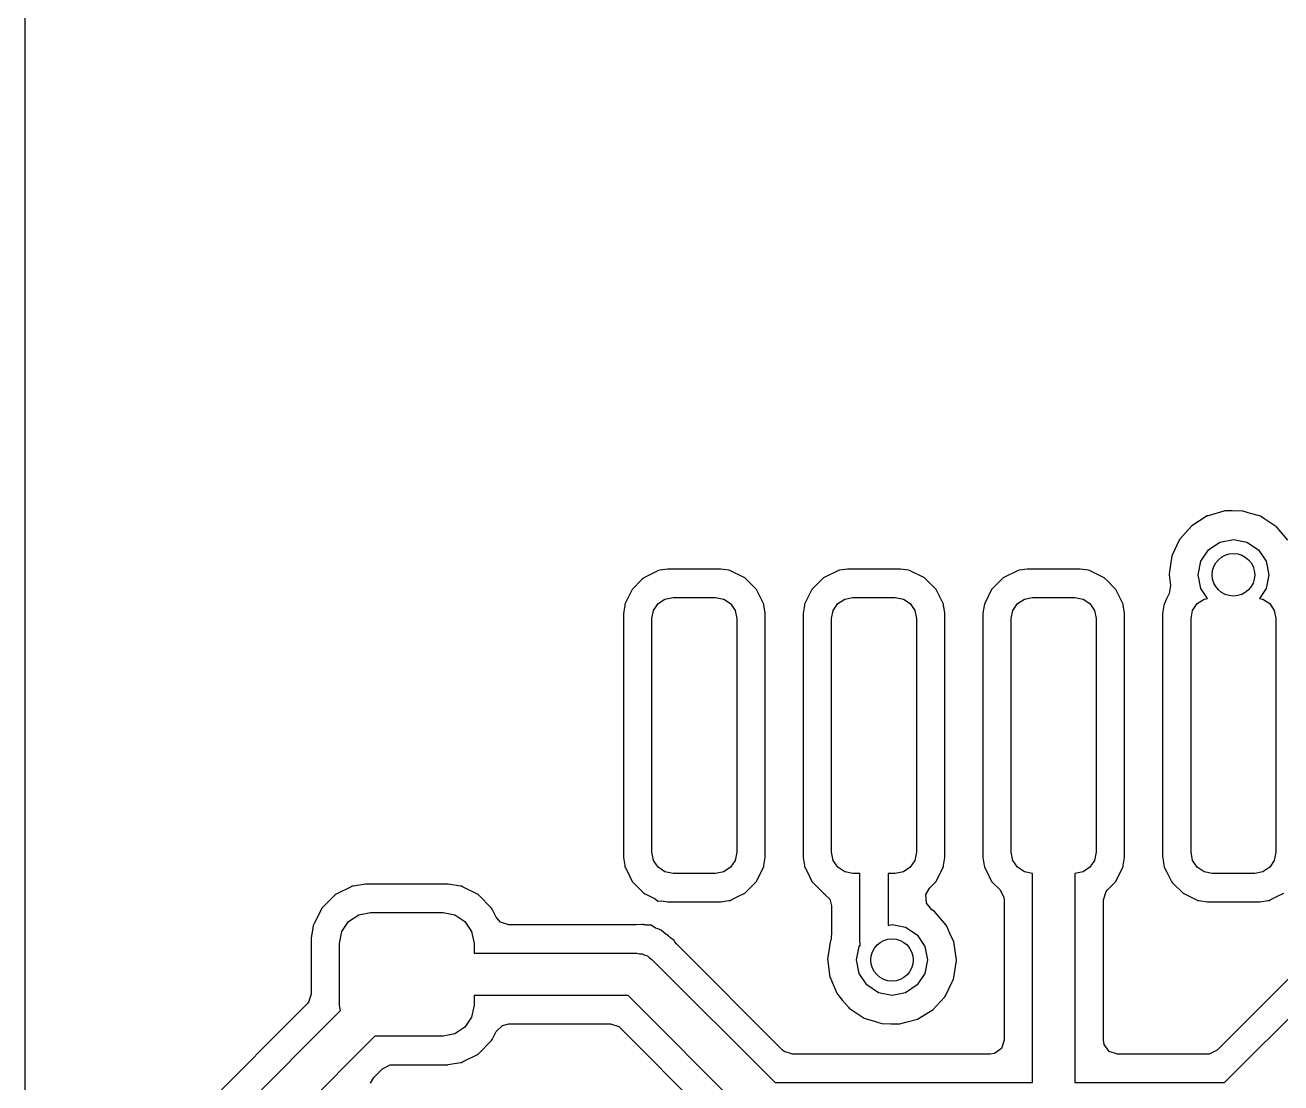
# Model space of a CAD drawing. Extents: x 0.04 to 2.01, y 0.04 to 5.04.
# Drawn here: x 0.0374 to 0.3868, y 2.0599 to 2.354 of the extents above; entities that cross this region are included whole.
import ezdxf

# ---------------------------------------------------------------- set-up
doc = ezdxf.new("R2010")
doc.units = 0
doc.header["$MEASUREMENT"] = 0
doc.layers.add('BLACK', color=7, linetype='CONTINUOUS')

msp = doc.modelspace()

# ---------------------------------------------------------------- linework, layer by layer
at = {"layer": 'BLACK', "linetype": 'CONTINUOUS'}
for p, q in [((0.037421, 0.04722), (0.037421, 3.85916)), ((0.370923, 2.21886), (0.366572, 2.21761)), ((0.37119, 2.21893), (0.370923, 2.21886)), ((0.370923, 2.21886), (0.370923, 2.21886)), ((0.371468, 2.21893), (0.37119, 2.21893)), ((0.373254, 2.21892), (0.371468, 2.21893)), ((0.376271, 2.2189), (0.373254, 2.21892)), ((0.378407, 2.21826), (0.376271, 2.2189)), ((0.366305, 2.21754), (0.362009, 2.21483)), ((0.366572, 2.21761), (0.366305, 2.21754)), ((0.366572, 2.21761), (0.366572, 2.21761)), ((0.380872, 2.21753), (0.378407, 2.21826)), ((0.381138, 2.21745), (0.380872, 2.21753)), ((0.380872, 2.21753), (0.380872, 2.21753)), ((0.382394, 2.21663), (0.381138, 2.21745)), ((0.385168, 2.21483), (0.382394, 2.21663)), ((0.362009, 2.21483), (0.358646, 2.21102)), ((0.385401, 2.21468), (0.385168, 2.21483)), ((0.385168, 2.21483), (0.385168, 2.21483)), ((0.385583, 2.21447), (0.385401, 2.21468)), ((0.386219, 2.21373), (0.385583, 2.21447)), ((0.385583, 2.21447), (0.385583, 2.21447)), ((0.388718, 2.21084), (0.386219, 2.21373)), ((0.358646, 2.21102), (0.356486, 2.20642)), ((0.366662, 2.20814), (0.369855, 2.21027)), ((0.369855, 2.21027), (0.373622, 2.21102)), ((0.373622, 2.21102), (0.377389, 2.21027)), ((0.377389, 2.21027), (0.380582, 2.20814)), ((0.356486, 2.20642), (0.355705, 2.2014)), ((0.36378, 2.20118), (0.364529, 2.20495)), ((0.364529, 2.20495), (0.366662, 2.20814)), ((0.380582, 2.20814), (0.382715, 2.20495)), ((0.382715, 2.20495), (0.383465, 2.20118)), ((0.213696, 2.20238), (0.209573, 2.20035)), ((0.213996, 2.20242), (0.213696, 2.20238)), ((0.216267, 2.20275), (0.213996, 2.20242)), ((0.213996, 2.20242), (0.213996, 2.20242)), ((0.216268, 2.20275), (0.216267, 2.20275)), ((0.216409, 2.20278), (0.216268, 2.20275)), ((0.230835, 2.20278), (0.216409, 2.20278)), ((0.230975, 2.20276), (0.230835, 2.20278)), ((0.233225, 2.20243), (0.230975, 2.20276)), ((0.230975, 2.20276), (0.230975, 2.20276)), ((0.233524, 2.20238), (0.233225, 2.20243)), ((0.233225, 2.20243), (0.233225, 2.20243)), ((0.237652, 2.20037), (0.233524, 2.20238)), ((0.263696, 2.20238), (0.259573, 2.20035)), ((0.263996, 2.20242), (0.263696, 2.20238)), ((0.266267, 2.20275), (0.263996, 2.20242)), ((0.263996, 2.20242), (0.263996, 2.20242)), ((0.266268, 2.20275), (0.266267, 2.20275)), ((0.266409, 2.20278), (0.266268, 2.20275)), ((0.280835, 2.20278), (0.266409, 2.20278)), ((0.280975, 2.20276), (0.280835, 2.20278)), ((0.283225, 2.20243), (0.280975, 2.20276)), ((0.280975, 2.20276), (0.280975, 2.20276)), ((0.283524, 2.20238), (0.283225, 2.20243)), ((0.283225, 2.20243), (0.283225, 2.20243)), ((0.287652, 2.20037), (0.283524, 2.20238)), ((0.313696, 2.20238), (0.309573, 2.20035)), ((0.313996, 2.20242), (0.313696, 2.20238)), ((0.316267, 2.20275), (0.313996, 2.20242)), ((0.313996, 2.20242), (0.313996, 2.20242)), ((0.316268, 2.20275), (0.316267, 2.20275)), ((0.316409, 2.20278), (0.316268, 2.20275)), ((0.330835, 2.20278), (0.316409, 2.20278)), ((0.330975, 2.20276), (0.330835, 2.20278)), ((0.333225, 2.20243), (0.330975, 2.20276)), ((0.330975, 2.20276), (0.330975, 2.20276)), ((0.333524, 2.20238), (0.333225, 2.20243)), ((0.333225, 2.20243), (0.333225, 2.20243)), ((0.337652, 2.20037), (0.333524, 2.20238)), ((0.355705, 2.2014), (0.355741, 2.20112)), ((0.209052, 2.19983), (0.206327, 2.1971)), ((0.209345, 2.20012), (0.209052, 2.19983)), ((0.209573, 2.20035), (0.209345, 2.20012)), ((0.238629, 2.19939), (0.237652, 2.20037)), ((0.240168, 2.19785), (0.238629, 2.19939)), ((0.240903, 2.19712), (0.240168, 2.19785)), ((0.259052, 2.19983), (0.256327, 2.1971)), ((0.259345, 2.20012), (0.259052, 2.19983)), ((0.259573, 2.20035), (0.259345, 2.20012)), ((0.288629, 2.19939), (0.287652, 2.20037)), ((0.290168, 2.19785), (0.288629, 2.19939)), ((0.290903, 2.19712), (0.290168, 2.19785)), ((0.309052, 2.19983), (0.306327, 2.1971)), ((0.309345, 2.20012), (0.309052, 2.19983)), ((0.309573, 2.20035), (0.309345, 2.20012)), ((0.338629, 2.19939), (0.337652, 2.20037)), ((0.340168, 2.19785), (0.338629, 2.19939)), ((0.340903, 2.19712), (0.340168, 2.19785)), ((0.355741, 2.20112), (0.355741, 2.20112)), ((0.355741, 2.20112), (0.356128, 2.19817)), ((0.356128, 2.19817), (0.355765, 2.19595)), ((0.364529, 2.19741), (0.36378, 2.20118)), ((0.383465, 2.20118), (0.382715, 2.19741)), ((0.206327, 2.1971), (0.20431, 2.19297)), ((0.213541, 2.19315), (0.215457, 2.19443)), ((0.215457, 2.19443), (0.217717, 2.19488)), ((0.217717, 2.19488), (0.229528, 2.19488)), ((0.229528, 2.19488), (0.231788, 2.19443)), ((0.231788, 2.19443), (0.233703, 2.19315)), ((0.24183, 2.19523), (0.240903, 2.19712)), ((0.242653, 2.19355), (0.24183, 2.19523)), ((0.256327, 2.1971), (0.25431, 2.19297)), ((0.263541, 2.19315), (0.265457, 2.19443)), ((0.265457, 2.19443), (0.267717, 2.19488)), ((0.267717, 2.19488), (0.279528, 2.19488)), ((0.279528, 2.19488), (0.281788, 2.19443)), ((0.281788, 2.19443), (0.283703, 2.19315)), ((0.29183, 2.19523), (0.290903, 2.19712)), ((0.292653, 2.19355), (0.29183, 2.19523)), ((0.306327, 2.1971), (0.30431, 2.19297)), ((0.313541, 2.19315), (0.315457, 2.19443)), ((0.315457, 2.19443), (0.317717, 2.19488)), ((0.317717, 2.19488), (0.329528, 2.19488)), ((0.329528, 2.19488), (0.331788, 2.19443)), ((0.331788, 2.19443), (0.333703, 2.19315)), ((0.34183, 2.19523), (0.340903, 2.19712)), ((0.342653, 2.19355), (0.34183, 2.19523)), ((0.355036, 2.19446), (0.35431, 2.19297)), ((0.355765, 2.19595), (0.355036, 2.19446)), ((0.363541, 2.19315), (0.365457, 2.19443)), ((0.366396, 2.19462), (0.364529, 2.19741)), ((0.365457, 2.19443), (0.366396, 2.19462)), ((0.382715, 2.19741), (0.380848, 2.19462)), ((0.380848, 2.19462), (0.381788, 2.19443)), ((0.381788, 2.19443), (0.383703, 2.19315)), ((0.204011, 2.19093), (0.203917, 2.19028)), ((0.204266, 2.19267), (0.204011, 2.19093)), ((0.20431, 2.19297), (0.204266, 2.19267)), ((0.204266, 2.19267), (0.204266, 2.19267)), ((0.211811, 2.18898), (0.212261, 2.19124)), ((0.212261, 2.19124), (0.213541, 2.19315)), ((0.233703, 2.19315), (0.234984, 2.19124)), ((0.234984, 2.19124), (0.235433, 2.18898)), ((0.242927, 2.193), (0.242653, 2.19355)), ((0.242972, 2.1927), (0.242927, 2.193)), ((0.243286, 2.19056), (0.242972, 2.1927)), ((0.242972, 2.1927), (0.242972, 2.1927)), ((0.254011, 2.19093), (0.253917, 2.19028)), ((0.254266, 2.19267), (0.254011, 2.19093)), ((0.25431, 2.19297), (0.254266, 2.19267)), ((0.254266, 2.19267), (0.254266, 2.19267)), ((0.261811, 2.18898), (0.262261, 2.19124)), ((0.262261, 2.19124), (0.263541, 2.19315)), ((0.283703, 2.19315), (0.284984, 2.19124)), ((0.284984, 2.19124), (0.285433, 2.18898)), ((0.292927, 2.193), (0.292653, 2.19355)), ((0.292972, 2.1927), (0.292927, 2.193)), ((0.293286, 2.19056), (0.292972, 2.1927)), ((0.292972, 2.1927), (0.292972, 2.1927)), ((0.304011, 2.19093), (0.303917, 2.19028)), ((0.304266, 2.19267), (0.304011, 2.19093)), ((0.30431, 2.19297), (0.304266, 2.19267)), ((0.304266, 2.19267), (0.304266, 2.19267)), ((0.311811, 2.18898), (0.312261, 2.19124)), ((0.312261, 2.19124), (0.313541, 2.19315)), ((0.333703, 2.19315), (0.334984, 2.19124)), ((0.334984, 2.19124), (0.335433, 2.18898)), ((0.342927, 2.193), (0.342653, 2.19355)), ((0.342972, 2.1927), (0.342927, 2.193)), ((0.343286, 2.19056), (0.342972, 2.1927)), ((0.342972, 2.1927), (0.342972, 2.1927)), ((0.354011, 2.19093), (0.353917, 2.19028)), ((0.354266, 2.19267), (0.354011, 2.19093)), ((0.35431, 2.19297), (0.354266, 2.19267)), ((0.354266, 2.19267), (0.354266, 2.19267)), ((0.361811, 2.18898), (0.362261, 2.19124)), ((0.362261, 2.19124), (0.363541, 2.19315)), ((0.383703, 2.19315), (0.384984, 2.19124)), ((0.384984, 2.19124), (0.385433, 2.18898)), ((0.203917, 2.19028), (0.203917, 2.12271)), ((0.211811, 2.12402), (0.211811, 2.18898)), ((0.235433, 2.18898), (0.235433, 2.12402)), ((0.243327, 2.19028), (0.243286, 2.19056)), ((0.243327, 2.12271), (0.243327, 2.19028)), ((0.253917, 2.19028), (0.253917, 2.12271)), ((0.261811, 2.12402), (0.261811, 2.18898)), ((0.285433, 2.18898), (0.285433, 2.12402)), ((0.293327, 2.19028), (0.293286, 2.19056)), ((0.293327, 2.12271), (0.293327, 2.19028)), ((0.303917, 2.19028), (0.303917, 2.12271)), ((0.311811, 2.12402), (0.311811, 2.18898)), ((0.335433, 2.18898), (0.335433, 2.12402)), ((0.343327, 2.19028), (0.343286, 2.19056)), ((0.343327, 2.12271), (0.343327, 2.19028)), ((0.353917, 2.19028), (0.353917, 2.12271)), ((0.361811, 2.12402), (0.361811, 2.18898)), ((0.385433, 2.18898), (0.385433, 2.12402)), ((0.203917, 2.12271), (0.203938, 2.12257)), ((0.203938, 2.12257), (0.204268, 2.12032)), ((0.203938, 2.12257), (0.203938, 2.12257)), ((0.212261, 2.12176), (0.211811, 2.12402)), ((0.213541, 2.11984), (0.212261, 2.12176)), ((0.234984, 2.12176), (0.233703, 2.11984)), ((0.235433, 2.12402), (0.234984, 2.12176)), ((0.242978, 2.12032), (0.243306, 2.12257)), ((0.243306, 2.12257), (0.243327, 2.12271)), ((0.243306, 2.12257), (0.243306, 2.12257)), ((0.253917, 2.12271), (0.253938, 2.12257)), ((0.253938, 2.12257), (0.254268, 2.12032)), ((0.253938, 2.12257), (0.253938, 2.12257)), ((0.262261, 2.12176), (0.261811, 2.12402)), ((0.263541, 2.11984), (0.262261, 2.12176)), ((0.284984, 2.12176), (0.283703, 2.11984)), ((0.285433, 2.12402), (0.284984, 2.12176)), ((0.292978, 2.12032), (0.293306, 2.12257)), ((0.293306, 2.12257), (0.293327, 2.12271)), ((0.293306, 2.12257), (0.293306, 2.12257)), ((0.303917, 2.12271), (0.303938, 2.12257)), ((0.303938, 2.12257), (0.303938, 2.12257)), ((0.303938, 2.12257), (0.304268, 2.12032)), ((0.312261, 2.12176), (0.311811, 2.12402)), ((0.313541, 2.11984), (0.312261, 2.12176)), ((0.334984, 2.12176), (0.333703, 2.11984)), ((0.335433, 2.12402), (0.334984, 2.12176)), ((0.342978, 2.12032), (0.343306, 2.12257)), ((0.343306, 2.12257), (0.343327, 2.12271)), ((0.343306, 2.12257), (0.343306, 2.12257)), ((0.353917, 2.12271), (0.353938, 2.12257)), ((0.353938, 2.12257), (0.354268, 2.12032)), ((0.353938, 2.12257), (0.353938, 2.12257)), ((0.362261, 2.12176), (0.361811, 2.12402)), ((0.363541, 2.11984), (0.362261, 2.12176)), ((0.384984, 2.12176), (0.383703, 2.11984)), ((0.385433, 2.12402), (0.384984, 2.12176)), ((0.204268, 2.12032), (0.204317, 2.12)), ((0.204317, 2.12), (0.20445, 2.11972)), ((0.20445, 2.11972), (0.20445, 2.11972)), ((0.20445, 2.11972), (0.204986, 2.11863)), ((0.204986, 2.11863), (0.206341, 2.11587)), ((0.215457, 2.11856), (0.213541, 2.11984)), ((0.217717, 2.11811), (0.215457, 2.11856)), ((0.229528, 2.11811), (0.217717, 2.11811)), ((0.231788, 2.11856), (0.229528, 2.11811)), ((0.233703, 2.11984), (0.231788, 2.11856)), ((0.240917, 2.11589), (0.242934, 2.12002)), ((0.242934, 2.12002), (0.242978, 2.12032)), ((0.242978, 2.12032), (0.242978, 2.12032)), ((0.254268, 2.12032), (0.254317, 2.12)), ((0.254317, 2.12), (0.25445, 2.11972)), ((0.25445, 2.11972), (0.25445, 2.11972)), ((0.25445, 2.11972), (0.254986, 2.11863)), ((0.254986, 2.11863), (0.256341, 2.11587)), ((0.265457, 2.11856), (0.263541, 2.11984)), ((0.267717, 2.11811), (0.265457, 2.11856)), ((0.269685, 2.11811), (0.267717, 2.11811)), ((0.269685, 2.09906), (0.269685, 2.11811)), ((0.279528, 2.11811), (0.277559, 2.11811)), ((0.277559, 2.11811), (0.277559, 2.10369)), ((0.281788, 2.11856), (0.279528, 2.11811)), ((0.283703, 2.11984), (0.281788, 2.11856)), ((0.290917, 2.11589), (0.292934, 2.12002)), ((0.292934, 2.12002), (0.292978, 2.12032)), ((0.292978, 2.12032), (0.292978, 2.12032)), ((0.304268, 2.12032), (0.304317, 2.12)), ((0.304317, 2.12), (0.30445, 2.11972)), ((0.30445, 2.11972), (0.30445, 2.11972)), ((0.30445, 2.11972), (0.304986, 2.11863)), ((0.304986, 2.11863), (0.306341, 2.11587)), ((0.315457, 2.11856), (0.313541, 2.11984)), ((0.317717, 2.11811), (0.315457, 2.11856)), ((0.317717, 2.05996), (0.317717, 2.11811)), ((0.331788, 2.11856), (0.329528, 2.11811)), ((0.329528, 2.11811), (0.329528, 2.05996)), ((0.333703, 2.11984), (0.331788, 2.11856)), ((0.340917, 2.11589), (0.342934, 2.12002)), ((0.342934, 2.12002), (0.342978, 2.12032)), ((0.342978, 2.12032), (0.342978, 2.12032)), ((0.354268, 2.12032), (0.354317, 2.12)), ((0.354317, 2.12), (0.35445, 2.11972)), ((0.35445, 2.11972), (0.35445, 2.11972)), ((0.35445, 2.11972), (0.354986, 2.11863)), ((0.354986, 2.11863), (0.356341, 2.11587)), ((0.365457, 2.11856), (0.363541, 2.11984)), ((0.367717, 2.11811), (0.365457, 2.11856)), ((0.379528, 2.11811), (0.367717, 2.11811)), ((0.381788, 2.11856), (0.379528, 2.11811)), ((0.383703, 2.11984), (0.381788, 2.11856)), ((0.128096, 2.11443), (0.123984, 2.11233)), ((0.128369, 2.11456), (0.128096, 2.11443)), ((0.128096, 2.11443), (0.128096, 2.11443)), ((0.128672, 2.11461), (0.128369, 2.11456)), ((0.132083, 2.11515), (0.128672, 2.11461)), ((0.128672, 2.11461), (0.128672, 2.11461)), ((0.132234, 2.11518), (0.132083, 2.11515)), ((0.132083, 2.11515), (0.132083, 2.11515)), ((0.15501, 2.11518), (0.132234, 2.11518)), ((0.155161, 2.11515), (0.15501, 2.11518)), ((0.158572, 2.11461), (0.155161, 2.11515)), ((0.155161, 2.11515), (0.155161, 2.11515)), ((0.158875, 2.11456), (0.158572, 2.11461)), ((0.158572, 2.11461), (0.158572, 2.11461)), ((0.159148, 2.11443), (0.158875, 2.11456)), ((0.16326, 2.11233), (0.159148, 2.11443)), ((0.159148, 2.11443), (0.159148, 2.11443)), ((0.206341, 2.11587), (0.206569, 2.11564)), ((0.206569, 2.11564), (0.206965, 2.11525)), ((0.206965, 2.11525), (0.209593, 2.11263)), ((0.238248, 2.11322), (0.239897, 2.11487)), ((0.239897, 2.11487), (0.240917, 2.11589)), ((0.256341, 2.11587), (0.256569, 2.11564)), ((0.256569, 2.11564), (0.256965, 2.11525)), ((0.256965, 2.11525), (0.259593, 2.11263)), ((0.288057, 2.11229), (0.289064, 2.11404)), ((0.289064, 2.11404), (0.290689, 2.11566)), ((0.290689, 2.11566), (0.290917, 2.11589)), ((0.290689, 2.11566), (0.290689, 2.11566)), ((0.306341, 2.11587), (0.306569, 2.11564)), ((0.306569, 2.11564), (0.306749, 2.11546)), ((0.306749, 2.11546), (0.308497, 2.11372)), ((0.33856, 2.11353), (0.340689, 2.11566)), ((0.340689, 2.11566), (0.340917, 2.11589)), ((0.340689, 2.11566), (0.340689, 2.11566)), ((0.356341, 2.11587), (0.356569, 2.11564)), ((0.356569, 2.11564), (0.356965, 2.11525)), ((0.356965, 2.11525), (0.359593, 2.11263)), ((0.123711, 2.11219), (0.120013, 2.10849)), ((0.123984, 2.11233), (0.123711, 2.11219)), ((0.123984, 2.11233), (0.123984, 2.11233)), ((0.163534, 2.11219), (0.16326, 2.11233)), ((0.16326, 2.11233), (0.16326, 2.11233)), ((0.167231, 2.10849), (0.163534, 2.11219)), ((0.209593, 2.11263), (0.209882, 2.11248)), ((0.209882, 2.11248), (0.209882, 2.11248)), ((0.209882, 2.11248), (0.20996, 2.11245)), ((0.20996, 2.11245), (0.212763, 2.11108)), ((0.212763, 2.11108), (0.213472, 2.11039)), ((0.213472, 2.11039), (0.214522, 2.11049)), ((0.214522, 2.11049), (0.216269, 2.11024)), ((0.230977, 2.11024), (0.233248, 2.11057)), ((0.233248, 2.11057), (0.233548, 2.11062)), ((0.233248, 2.11057), (0.233248, 2.11057)), ((0.233548, 2.11062), (0.233882, 2.11078)), ((0.233882, 2.11078), (0.235719, 2.11168)), ((0.235719, 2.11168), (0.237671, 2.11264)), ((0.237671, 2.11264), (0.238248, 2.11322)), ((0.259593, 2.11263), (0.259882, 2.11248)), ((0.259882, 2.11248), (0.260144, 2.1123)), ((0.260144, 2.1123), (0.26006, 2.11218)), ((0.26006, 2.11218), (0.261335, 2.11095)), ((0.261335, 2.11095), (0.261791, 2.10912)), ((0.288185, 2.10988), (0.288057, 2.11229)), ((0.308497, 2.11372), (0.308679, 2.11354)), ((0.308679, 2.11354), (0.309774, 2.11139)), ((0.309774, 2.11139), (0.309823, 2.11078)), ((0.309823, 2.11078), (0.309823, 2.07175)), ((0.337421, 2.11078), (0.338166, 2.11307)), ((0.337421, 2.07175), (0.337421, 2.11078)), ((0.338166, 2.11307), (0.33856, 2.11353)), ((0.359593, 2.11263), (0.36372, 2.11061)), ((0.36372, 2.11061), (0.364019, 2.11057)), ((0.364019, 2.11057), (0.364019, 2.11057)), ((0.364019, 2.11057), (0.366269, 2.11024)), ((0.380977, 2.11024), (0.383248, 2.11057)), ((0.383248, 2.11057), (0.383548, 2.11062)), ((0.383248, 2.11057), (0.383248, 2.11057)), ((0.383548, 2.11062), (0.383882, 2.11078)), ((0.383882, 2.11078), (0.385719, 2.11168)), ((0.385719, 2.11168), (0.387671, 2.11264)), ((0.119874, 2.10822), (0.117808, 2.10417)), ((0.120013, 2.10849), (0.119874, 2.10822)), ((0.119874, 2.10822), (0.119874, 2.10822)), ((0.130238, 2.10663), (0.133533, 2.10728)), ((0.133533, 2.10728), (0.153711, 2.10728)), ((0.153711, 2.10728), (0.157006, 2.10663)), ((0.16737, 2.10822), (0.167231, 2.10849)), ((0.168508, 2.10599), (0.16737, 2.10822)), ((0.16737, 2.10822), (0.16737, 2.10822)), ((0.216269, 2.11024), (0.216269, 2.11024)), ((0.216269, 2.11024), (0.216409, 2.11022)), ((0.216409, 2.11022), (0.230835, 2.11022)), ((0.230835, 2.11022), (0.230976, 2.11024)), ((0.230976, 2.11024), (0.230977, 2.11024)), ((0.261791, 2.10912), (0.261791, 2.10116)), ((0.289702, 2.10801), (0.288185, 2.10988)), ((0.290401, 2.10756), (0.289702, 2.10801)), ((0.293718, 2.10371), (0.290401, 2.10756)), ((0.366269, 2.11024), (0.366269, 2.11024)), ((0.366269, 2.11024), (0.366409, 2.11022)), ((0.366409, 2.11022), (0.380835, 2.11022)), ((0.380835, 2.11022), (0.380976, 2.11024)), ((0.380976, 2.11024), (0.380977, 2.11024)), ((0.117592, 2.10353), (0.117053, 2.10013)), ((0.11764, 2.10384), (0.117592, 2.10353)), ((0.117592, 2.10353), (0.117592, 2.10353)), ((0.117808, 2.10417), (0.11764, 2.10384)), ((0.125577, 2.10197), (0.127444, 2.10476)), ((0.127444, 2.10476), (0.130238, 2.10663)), ((0.157006, 2.10663), (0.1598, 2.10476)), ((0.1598, 2.10476), (0.161667, 2.10197)), ((0.16969, 2.1046), (0.168508, 2.10599)), ((0.171981, 2.10386), (0.16969, 2.1046)), ((0.207246, 2.10386), (0.171981, 2.10386)), ((0.207399, 2.10386), (0.207246, 2.10386)), ((0.20905, 2.10393), (0.207399, 2.10386)), ((0.209371, 2.10394), (0.20905, 2.10393)), ((0.209616, 2.10387), (0.209371, 2.10394)), ((0.209669, 2.10386), (0.209616, 2.10387)), ((0.209737, 2.10386), (0.209669, 2.10386)), ((0.209821, 2.10386), (0.209737, 2.10386)), ((0.210023, 2.10384), (0.209821, 2.10386)), ((0.21024, 2.10376), (0.210023, 2.10384)), ((0.211631, 2.10374), (0.21024, 2.10376)), ((0.212842, 2.1029), (0.211631, 2.10374)), ((0.277559, 2.10369), (0.278622, 2.1039)), ((0.278622, 2.1039), (0.282389, 2.10315)), ((0.293833, 2.10346), (0.293718, 2.10371)), ((0.294844, 2.10123), (0.293833, 2.10346)), ((0.293833, 2.10346), (0.293833, 2.10346)), ((0.117053, 2.10013), (0.117028, 2.09997)), ((0.117028, 2.09997), (0.117028, 2.08459)), ((0.124921, 2.09867), (0.125577, 2.10197)), ((0.161667, 2.10197), (0.162323, 2.09867)), ((0.213464, 2.10271), (0.212842, 2.1029)), ((0.213773, 2.10262), (0.213464, 2.10271)), ((0.213464, 2.10271), (0.213464, 2.10271)), ((0.214021, 2.10245), (0.213773, 2.10262)), ((0.21407, 2.10242), (0.214021, 2.10245)), ((0.214358, 2.10232), (0.21407, 2.10242)), ((0.215825, 2.10116), (0.214358, 2.10232)), ((0.215834, 2.10115), (0.215825, 2.10116)), ((0.21598, 2.10105), (0.215834, 2.10115)), ((0.215996, 2.10103), (0.21598, 2.10105)), ((0.216402, 2.10074), (0.215996, 2.10103)), ((0.216565, 2.10063), (0.216402, 2.10074)), ((0.216678, 2.10051), (0.216565, 2.10063)), ((0.216802, 2.10041), (0.216678, 2.10051)), ((0.216975, 2.10026), (0.216802, 2.10041)), ((0.216802, 2.10041), (0.216802, 2.10041)), ((0.217966, 2.09947), (0.216975, 2.10026)), ((0.261648, 2.1001), (0.261564, 2.09946)), ((0.261676, 2.1001), (0.261648, 2.1001)), ((0.261729, 2.10045), (0.261676, 2.1001)), ((0.261779, 2.101), (0.261716, 2.10081)), ((0.261716, 2.10081), (0.261729, 2.10045)), ((0.261791, 2.10116), (0.261779, 2.101)), ((0.282389, 2.10315), (0.285582, 2.10101)), ((0.285582, 2.10101), (0.287715, 2.09782)), ((0.29582, 2.09908), (0.294844, 2.10123)), ((0.124921, 2.08145), (0.124921, 2.09867)), ((0.162323, 2.09867), (0.162323, 2.09596)), ((0.21814, 2.0992), (0.217966, 2.09947)), ((0.218192, 2.09912), (0.21814, 2.0992)), ((0.21814, 2.0992), (0.21814, 2.0992)), ((0.21871, 2.09848), (0.218192, 2.09912)), ((0.248196, 2.069), (0.21871, 2.09848)), ((0.261068, 2.09661), (0.260705, 2.09427)), ((0.261444, 2.09902), (0.261068, 2.09661)), ((0.261486, 2.09929), (0.261444, 2.09902)), ((0.261444, 2.09902), (0.261444, 2.09902)), ((0.261564, 2.09946), (0.261486, 2.09929)), ((0.26878, 2.09406), (0.269529, 2.09782)), ((0.269529, 2.09782), (0.269823, 2.09826)), ((0.269783, 2.09875), (0.269685, 2.09906)), ((0.269734, 2.09844), (0.269783, 2.09875)), ((0.269823, 2.09826), (0.269734, 2.09844)), ((0.287715, 2.09782), (0.288465, 2.09406)), ((0.296541, 2.09406), (0.29582, 2.09908)), ((0.399606, 2.09955), (0.369048, 2.069)), ((0.162323, 2.09596), (0.207618, 2.09596)), ((0.207618, 2.09596), (0.208369, 2.09576)), ((0.208369, 2.09576), (0.209147, 2.09576)), ((0.209147, 2.09576), (0.20982, 2.09537)), ((0.20982, 2.09537), (0.210571, 2.09517)), ((0.210571, 2.09517), (0.211121, 2.09462)), ((0.211121, 2.09462), (0.211794, 2.09423)), ((0.211794, 2.09423), (0.246068, 2.05996)), ((0.260705, 2.09427), (0.260741, 2.094)), ((0.260741, 2.094), (0.260741, 2.094)), ((0.260741, 2.094), (0.260783, 2.09367)), ((0.260783, 2.09367), (0.261364, 2.08924)), ((0.269529, 2.09029), (0.26878, 2.09406)), ((0.288465, 2.09406), (0.287715, 2.09029)), ((0.296175, 2.09147), (0.29651, 2.09347)), ((0.29651, 2.09347), (0.296535, 2.09362)), ((0.29651, 2.09347), (0.29651, 2.09347)), ((0.296535, 2.09362), (0.296537, 2.09379)), ((0.296537, 2.09379), (0.296539, 2.0939)), ((0.296539, 2.0939), (0.296541, 2.09406)), ((0.371176, 2.05996), (0.40545, 2.09423)), ((0.271662, 2.0871), (0.269529, 2.09029)), ((0.287715, 2.09029), (0.285582, 2.0871)), ((0.295692, 2.08861), (0.296175, 2.09147)), ((0.261364, 2.08924), (0.261475, 2.08898)), ((0.261475, 2.08898), (0.261475, 2.08898)), ((0.261475, 2.08898), (0.263298, 2.08484)), ((0.274855, 2.08496), (0.271662, 2.0871)), ((0.285582, 2.0871), (0.282389, 2.08496)), ((0.293477, 2.08404), (0.295404, 2.08801)), ((0.295404, 2.08801), (0.295571, 2.08836)), ((0.295571, 2.08836), (0.295692, 2.08861)), ((0.295571, 2.08836), (0.295571, 2.08836)), ((0.117028, 2.08459), (0.116283, 2.0823)), ((0.205172, 2.08415), (0.162323, 2.08415)), ((0.162323, 2.08415), (0.162323, 2.08145)), ((0.239446, 2.04988), (0.205172, 2.08415)), ((0.263298, 2.08484), (0.26341, 2.08459)), ((0.26341, 2.08459), (0.264889, 2.08283)), ((0.264889, 2.08283), (0.2665, 2.08091)), ((0.278622, 2.08421), (0.274855, 2.08496)), ((0.282389, 2.08496), (0.278622, 2.08421)), ((0.290913, 2.0812), (0.293291, 2.08383)), ((0.293291, 2.08383), (0.293477, 2.08404)), ((0.293291, 2.08383), (0.293291, 2.08383)), ((0.115886, 2.08184), (0.087197, 2.05315)), ((0.091444, 2.04623), (0.125209, 2.08)), ((0.116283, 2.0823), (0.115886, 2.08184)), ((0.125209, 2.08), (0.124921, 2.08145)), ((0.162323, 2.08145), (0.161667, 2.07815)), ((0.2665, 2.08091), (0.2665, 2.08091)), ((0.2665, 2.08091), (0.266679, 2.0807)), ((0.266679, 2.0807), (0.270908, 2.07788)), ((0.285738, 2.07761), (0.290068, 2.08027)), ((0.290068, 2.08027), (0.290913, 2.0812)), ((0.161667, 2.07815), (0.1598, 2.07536)), ((0.168508, 2.07413), (0.170212, 2.07584)), ((0.170212, 2.07584), (0.171981, 2.07626)), ((0.171981, 2.07626), (0.200288, 2.07626)), ((0.200288, 2.07626), (0.202579, 2.07552)), ((0.202579, 2.07552), (0.203044, 2.07512)), ((0.270908, 2.07788), (0.271173, 2.0778)), ((0.271173, 2.0778), (0.271173, 2.0778)), ((0.271173, 2.0778), (0.273333, 2.07712)), ((0.273333, 2.07712), (0.275757, 2.07637)), ((0.275757, 2.07637), (0.278297, 2.07632)), ((0.278297, 2.07632), (0.280559, 2.07628)), ((0.280559, 2.07628), (0.280559, 2.07628)), ((0.280559, 2.07628), (0.280837, 2.07627)), ((0.280837, 2.07627), (0.281105, 2.07635)), ((0.281105, 2.07635), (0.282852, 2.07682)), ((0.281105, 2.07635), (0.281105, 2.07635)), ((0.282852, 2.07682), (0.285738, 2.07761)), ((0.134749, 2.07283), (0.101526, 2.03961)), ((0.153711, 2.07283), (0.134749, 2.07283)), ((0.157006, 2.07349), (0.153711, 2.07283)), ((0.1598, 2.07536), (0.157006, 2.07349)), ((0.16737, 2.0719), (0.168508, 2.07413)), ((0.203044, 2.07512), (0.23253, 2.04563)), ((0.163534, 2.06793), (0.167231, 2.07162)), ((0.167231, 2.07162), (0.16737, 2.0719)), ((0.16737, 2.0719), (0.16737, 2.0719)), ((0.248661, 2.0686), (0.248196, 2.069)), ((0.250952, 2.06785), (0.248661, 2.0686)), ((0.309078, 2.06946), (0.30713, 2.06805)), ((0.309823, 2.07175), (0.309078, 2.06946)), ((0.337612, 2.07055), (0.337421, 2.07175)), ((0.339028, 2.0686), (0.337612, 2.07055)), ((0.341319, 2.06785), (0.339028, 2.0686)), ((0.369048, 2.069), (0.366901, 2.0679)), ((0.15501, 2.06494), (0.155161, 2.06496)), ((0.155161, 2.06496), (0.158572, 2.06551)), ((0.155161, 2.06496), (0.155161, 2.06496)), ((0.158572, 2.06551), (0.158875, 2.06555)), ((0.158572, 2.06551), (0.158572, 2.06551)), ((0.158875, 2.06555), (0.159148, 2.06569)), ((0.159148, 2.06569), (0.16326, 2.06779)), ((0.16326, 2.06779), (0.163534, 2.06793)), ((0.16326, 2.06779), (0.16326, 2.06779)), ((0.305925, 2.06785), (0.250952, 2.06785)), ((0.30713, 2.06805), (0.305925, 2.06785)), ((0.366292, 2.06785), (0.341319, 2.06785)), ((0.366901, 2.0679), (0.366292, 2.06785)), ((0.13443, 2.06135), (0.136877, 2.0638)), ((0.136877, 2.0638), (0.139024, 2.06489)), ((0.139024, 2.06489), (0.139633, 2.06494)), ((0.139633, 2.06494), (0.15501, 2.06494)), ((0.13348, 2.0598), (0.13443, 2.06135)), ((0.246068, 2.05996), (0.317717, 2.05996)), ((0.329528, 2.05996), (0.371176, 2.05996))]:
    msp.add_line(p, q, dxfattribs=at)
at = {"layer": 'BLACK'}
for centre in [(0.373622, 2.20118), (0.278622, 2.09406)]:
    msp.add_circle(centre, 0.005906, dxfattribs=at)

doc.saveas('drawing.dxf')
